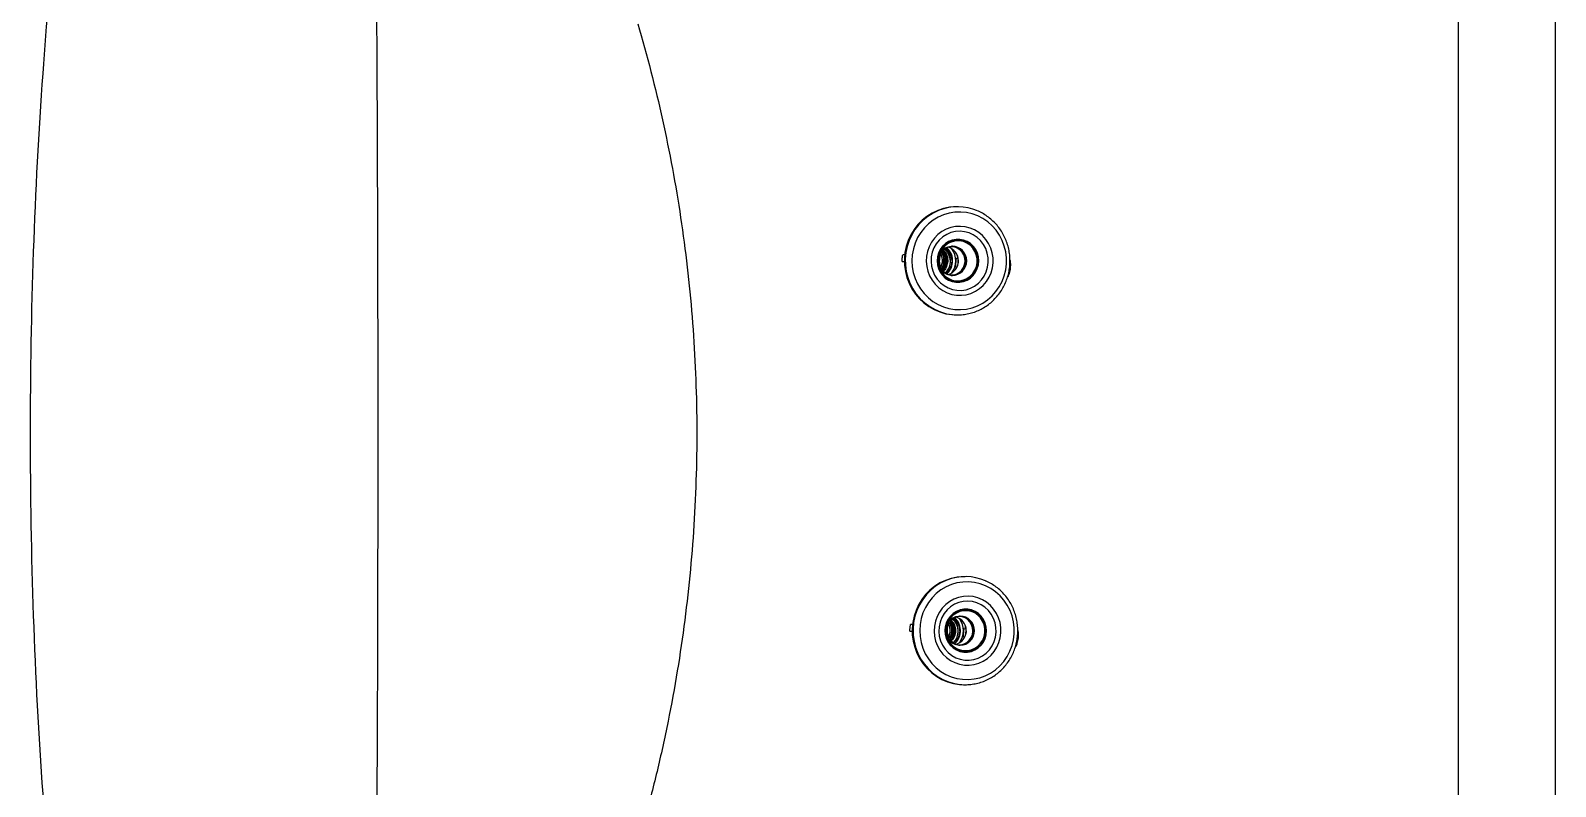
# Model space of a CAD drawing. Header units: inches. Extents: x -1 to 81, y -22 to 129.
# Drawn here: x 27.66 to 56.44, y 13.08 to 27.35 of the extents above; entities that cross this region are included whole.
import ezdxf

# ---------------------------------------------------------------- set-up
doc = ezdxf.new("R2010")
doc.units = ezdxf.units.IN
doc.header["$MEASUREMENT"] = 0
doc.layers.add('1', color=4, linetype='Continuous')

# ---------------------------------------------------------------- blocks, each defined once
blk = doc.blocks.new('2026 PACE')
at = {"color": 8, "linetype": 'Continuous', "lineweight": 25}
for p, q in [((45.342, 22.883), (45.369, 22.978)), ((45.55, 23.003), (45.549, 22.979)), ((46.651, 22.842), (46.655, 22.869)), ((45.489, 15.901), (45.516, 15.996)), ((45.697, 16.021), (45.696, 15.997)), ((46.798, 15.86), (46.802, 15.887))]:
    blk.add_line(p, q, dxfattribs=at)
at = {"color": 8, "linetype": 'Continuous', "lineweight": 25, "flags": 128}
for points in [[(45.305, 23.957), (45.296, 23.954), (45.192, 23.905), (45.094, 23.843), (45.003, 23.77), (44.921, 23.687), (44.85, 23.595), (44.789, 23.494), (44.739, 23.387), (44.702, 23.275), (44.678, 23.159), (44.668, 23.041), (44.67, 22.922), (44.686, 22.805), (44.715, 22.69), (44.756, 22.58), (44.81, 22.475), (44.875, 22.377), (44.951, 22.288), (45.036, 22.208), (45.129, 22.14), (45.23, 22.083), (45.336, 22.038), (45.447, 22.006), (45.56, 21.988)], [(45.452, 16.975), (45.443, 16.972), (45.339, 16.923), (45.241, 16.861), (45.15, 16.788), (45.069, 16.705), (44.997, 16.613), (44.936, 16.512), (44.887, 16.405), (44.85, 16.293), (44.826, 16.177), (44.815, 16.059), (44.817, 15.94), (44.833, 15.823), (44.862, 15.708), (44.903, 15.598), (44.957, 15.493), (45.022, 15.395), (45.098, 15.306), (45.183, 15.226), (45.276, 15.158), (45.377, 15.101), (45.483, 15.056), (45.594, 15.024), (45.707, 15.006)]]:
    blk.add_lwpolyline(points, dxfattribs=at)
at = {"color": 8, "linetype": 'Continuous', "lineweight": 25}
for centre, radius, start, end in [((45.226, 23.004), 0.336, 354.4775, 48.3066), ((45.551, 23.003), 0.276, 271.4004, 88.5995), ((45.227, 23.002), 0.334, 311.6377, 354.9478), ((45.373, 16.022), 0.336, 354.4775, 48.3066), ((45.698, 16.022), 0.276, 271.4004, 88.5995), ((45.374, 16.02), 0.334, 311.6377, 354.9478)]:
    blk.add_arc(centre, radius, start, end, dxfattribs=at)
for points in [[(45.369, 22.978), (45.369, 23.012), (45.369, 23.063), (45.348, 23.109), (45.342, 23.125)], [(45.516, 15.996), (45.516, 16.03), (45.516, 16.081), (45.496, 16.127), (45.489, 16.143)]]:
    blk.add_open_spline(points, degree=3, knots=[0, 0, 0, 0, 0.669513, 1, 1, 1, 1], dxfattribs=at)
at = {"layer": '1', "color": 3, "linetype": 'Continuous', "lineweight": 25}
for p, q in [((55.108, 12.845), (55.108, 28.078)), ((56.939, 12.828), (56.939, 27.989))]:
    blk.add_line(p, q, dxfattribs=at)
at = {"layer": '1', "color": 4, "linetype": 'Continuous', "lineweight": 25}
for p, q in [((45.654, 24.023), (45.638, 24.023)), ((44.657, 23.119), (44.62, 23.119)), ((45.557, 23.279), (45.549, 23.279)), ((44.608, 22.993), (44.651, 22.993)), ((44.608, 22.993), (44.651, 22.989)), ((45.532, 22.729), (45.557, 22.728)), ((45.544, 21.988), (45.638, 21.984)), ((45.56, 21.988), (45.654, 21.984)), ((45.638, 21.984), (45.654, 21.984)), ((45.801, 17.041), (45.785, 17.041)), ((44.804, 16.137), (44.767, 16.137)), ((45.705, 16.297), (45.696, 16.297)), ((44.756, 16.011), (44.798, 16.011)), ((44.756, 16.011), (44.798, 16.007)), ((45.679, 15.747), (45.705, 15.746)), ((45.691, 15.006), (45.785, 15.002)), ((45.707, 15.006), (45.801, 15.002)), ((45.785, 15.002), (45.801, 15.002))]:
    blk.add_line(p, q, dxfattribs=at)
at = {"layer": '1', "color": 4, "linetype": 'Continuous', "lineweight": 25, "flags": 128}
for points in [[(45.638, 24.023), (45.616, 24.023), (45.502, 24.014), (45.389, 23.99), (45.28, 23.954), (45.176, 23.905), (45.078, 23.843), (44.987, 23.77), (44.906, 23.687), (44.834, 23.595), (44.773, 23.494), (44.723, 23.387), (44.687, 23.275), (44.662, 23.159), (44.652, 23.041), (44.654, 22.922), (44.67, 22.805), (44.699, 22.69), (44.74, 22.58), (44.794, 22.475), (44.859, 22.377), (44.935, 22.288), (45.02, 22.208), (45.113, 22.14), (45.214, 22.083), (45.32, 22.038), (45.431, 22.006), (45.544, 21.988)], [(45.602, 22.086), (45.711, 22.082), (45.821, 22.092), (45.928, 22.116), (46.032, 22.154), (46.13, 22.204), (46.222, 22.266), (46.306, 22.34), (46.38, 22.424), (46.443, 22.516), (46.496, 22.616), (46.536, 22.722), (46.563, 22.832), (46.576, 22.945), (46.577, 23.058), (46.563, 23.171), (46.537, 23.281), (46.497, 23.387), (46.446, 23.487), (46.382, 23.58), (46.309, 23.664), (46.225, 23.738), (46.134, 23.801), (46.036, 23.852), (45.932, 23.89), (45.825, 23.914), (45.716, 23.925), (45.606, 23.922), (45.497, 23.905), (45.392, 23.874), (45.29, 23.83), (45.195, 23.773), (45.107, 23.705), (45.028, 23.626), (44.959, 23.538), (44.901, 23.442), (44.855, 23.339), (44.821, 23.231), (44.801, 23.119), (44.794, 23.006), (44.8, 22.892), (44.82, 22.781), (44.853, 22.672), (44.899, 22.569), (44.957, 22.473), (45.025, 22.384), (45.104, 22.305), (45.191, 22.236), (45.286, 22.179), (45.388, 22.135), (45.493, 22.103), (45.602, 22.086)], [(45.636, 22.355), (45.728, 22.353), (45.819, 22.364), (45.908, 22.39), (45.992, 22.428), (46.07, 22.479), (46.14, 22.541), (46.2, 22.613), (46.25, 22.693), (46.288, 22.78), (46.313, 22.871), (46.325, 22.966), (46.324, 23.061), (46.309, 23.155), (46.281, 23.245), (46.241, 23.331), (46.189, 23.409), (46.126, 23.479), (46.055, 23.539), (45.976, 23.588), (45.89, 23.623), (45.801, 23.646), (45.709, 23.655), (45.617, 23.65), (45.527, 23.632), (45.44, 23.6), (45.359, 23.555), (45.285, 23.498), (45.22, 23.431), (45.164, 23.355), (45.12, 23.271), (45.089, 23.182), (45.07, 23.089), (45.065, 22.994), (45.073, 22.899), (45.094, 22.806), (45.128, 22.718), (45.175, 22.636), (45.232, 22.561), (45.299, 22.496), (45.375, 22.442), (45.457, 22.4), (45.545, 22.371), (45.636, 22.355)], [(45.643, 22.447), (45.73, 22.446), (45.816, 22.459), (45.899, 22.487), (45.977, 22.527), (46.047, 22.58), (46.108, 22.644), (46.159, 22.717), (46.197, 22.798), (46.222, 22.884), (46.234, 22.973), (46.232, 23.063), (46.216, 23.151), (46.186, 23.236), (46.144, 23.314), (46.089, 23.385), (46.025, 23.445), (45.952, 23.494), (45.873, 23.531), (45.789, 23.554), (45.702, 23.562), (45.615, 23.556), (45.531, 23.536), (45.45, 23.502), (45.376, 23.455), (45.31, 23.396), (45.254, 23.327), (45.209, 23.25), (45.177, 23.167), (45.159, 23.079), (45.154, 22.989), (45.163, 22.9), (45.186, 22.813), (45.222, 22.731), (45.271, 22.656), (45.33, 22.591), (45.399, 22.536), (45.475, 22.493), (45.558, 22.463), (45.643, 22.447)], [(45.624, 22.598), (45.697, 22.598), (45.769, 22.612), (45.836, 22.639), (45.898, 22.678), (45.952, 22.729), (45.996, 22.788), (46.028, 22.856), (46.049, 22.928), (46.055, 23.003), (46.049, 23.077), (46.029, 23.15), (45.997, 23.217), (45.953, 23.277), (45.9, 23.328), (45.838, 23.367), (45.77, 23.395), (45.699, 23.409), (45.626, 23.409), (45.555, 23.395), (45.487, 23.368), (45.425, 23.329), (45.371, 23.278), (45.327, 23.219), (45.295, 23.151), (45.275, 23.079), (45.268, 23.004), (45.274, 22.93), (45.294, 22.857), (45.326, 22.79), (45.37, 22.73), (45.424, 22.679), (45.485, 22.64), (45.553, 22.612), (45.624, 22.598)], [(45.625, 22.61), (45.698, 22.61), (45.77, 22.624), (45.837, 22.652), (45.898, 22.693), (45.951, 22.745), (45.993, 22.806), (46.023, 22.874), (46.041, 22.947), (46.044, 23.022), (46.034, 23.097), (46.01, 23.168), (45.973, 23.233), (45.926, 23.29), (45.868, 23.336), (45.804, 23.371), (45.734, 23.392), (45.662, 23.399), (45.589, 23.392), (45.519, 23.371), (45.455, 23.336), (45.397, 23.29), (45.35, 23.233), (45.313, 23.168), (45.29, 23.097), (45.279, 23.022), (45.283, 22.947), (45.3, 22.874), (45.33, 22.806), (45.372, 22.744), (45.425, 22.692), (45.486, 22.652), (45.554, 22.624), (45.625, 22.61)], [(45.624, 22.627), (45.696, 22.627), (45.766, 22.642), (45.833, 22.671), (45.892, 22.712), (45.943, 22.765), (45.982, 22.826), (46.01, 22.895), (46.023, 22.968), (46.023, 23.042), (46.009, 23.115), (45.981, 23.183), (45.941, 23.244), (45.89, 23.297), (45.83, 23.338), (45.764, 23.366), (45.694, 23.38), (45.622, 23.38), (45.552, 23.365), (45.485, 23.336), (45.426, 23.295), (45.375, 23.242), (45.336, 23.181), (45.308, 23.112), (45.295, 23.039), (45.295, 22.965), (45.309, 22.892), (45.337, 22.824), (45.377, 22.763), (45.428, 22.71), (45.488, 22.669), (45.554, 22.641), (45.624, 22.627)], [(45.513, 22.737), (45.573, 22.738), (45.631, 22.754), (45.684, 22.783), (45.73, 22.824), (45.765, 22.875), (45.787, 22.932), (45.796, 22.994), (45.792, 23.056), (45.773, 23.115), (45.742, 23.168), (45.7, 23.212), (45.649, 23.245), (45.592, 23.265), (45.532, 23.271), (45.472, 23.263), (45.416, 23.24), (45.367, 23.205), (45.326, 23.159), (45.297, 23.104), (45.281, 23.044), (45.279, 22.982), (45.291, 22.921), (45.316, 22.865), (45.353, 22.816), (45.4, 22.777), (45.454, 22.75), (45.513, 22.737)], [(45.785, 17.041), (45.764, 17.041), (45.649, 17.032), (45.537, 17.008), (45.427, 16.972), (45.323, 16.923), (45.225, 16.861), (45.134, 16.788), (45.053, 16.705), (44.981, 16.613), (44.92, 16.512), (44.871, 16.405), (44.834, 16.293), (44.81, 16.177), (44.799, 16.059), (44.801, 15.94), (44.817, 15.823), (44.846, 15.708), (44.887, 15.598), (44.941, 15.493), (45.006, 15.395), (45.082, 15.306), (45.167, 15.226), (45.261, 15.158), (45.361, 15.101), (45.467, 15.056), (45.578, 15.024), (45.691, 15.006)], [(45.749, 15.104), (45.859, 15.1), (45.968, 15.11), (46.075, 15.134), (46.179, 15.172), (46.277, 15.222), (46.369, 15.284), (46.453, 15.358), (46.527, 15.442), (46.591, 15.534), (46.643, 15.634), (46.683, 15.74), (46.71, 15.85), (46.724, 15.963), (46.724, 16.076), (46.711, 16.189), (46.684, 16.299), (46.645, 16.405), (46.593, 16.505), (46.53, 16.598), (46.456, 16.682), (46.373, 16.756), (46.281, 16.819), (46.183, 16.87), (46.079, 16.908), (45.972, 16.932), (45.863, 16.943), (45.753, 16.94), (45.644, 16.923), (45.539, 16.892), (45.437, 16.848), (45.342, 16.791), (45.254, 16.723), (45.175, 16.644), (45.106, 16.556), (45.048, 16.46), (45.002, 16.357), (44.969, 16.249), (44.948, 16.137), (44.941, 16.024), (44.948, 15.91), (44.968, 15.799), (45.001, 15.691), (45.046, 15.587), (45.104, 15.491), (45.172, 15.402), (45.251, 15.323), (45.339, 15.254), (45.434, 15.197), (45.535, 15.153), (45.64, 15.121), (45.749, 15.104)], [(45.783, 15.373), (45.875, 15.371), (45.966, 15.382), (46.055, 15.408), (46.139, 15.446), (46.217, 15.497), (46.287, 15.559), (46.347, 15.631), (46.397, 15.711), (46.435, 15.798), (46.46, 15.889), (46.472, 15.984), (46.471, 16.079), (46.456, 16.173), (46.428, 16.263), (46.388, 16.349), (46.336, 16.427), (46.274, 16.497), (46.202, 16.557), (46.123, 16.606), (46.037, 16.641), (45.948, 16.664), (45.856, 16.673), (45.764, 16.668), (45.674, 16.65), (45.587, 16.618), (45.506, 16.573), (45.432, 16.516), (45.367, 16.449), (45.312, 16.373), (45.268, 16.289), (45.236, 16.2), (45.217, 16.107), (45.212, 16.012), (45.22, 15.917), (45.241, 15.825), (45.276, 15.736), (45.322, 15.654), (45.379, 15.579), (45.446, 15.514), (45.522, 15.46), (45.605, 15.418), (45.692, 15.389), (45.783, 15.373)], [(45.79, 15.465), (45.877, 15.464), (45.963, 15.477), (46.046, 15.505), (46.124, 15.545), (46.194, 15.598), (46.255, 15.662), (46.306, 15.735), (46.344, 15.816), (46.37, 15.902), (46.381, 15.991), (46.379, 16.081), (46.363, 16.169), (46.333, 16.254), (46.291, 16.332), (46.237, 16.403), (46.172, 16.463), (46.1, 16.512), (46.02, 16.549), (45.936, 16.572), (45.849, 16.58), (45.762, 16.574), (45.678, 16.554), (45.597, 16.52), (45.523, 16.473), (45.457, 16.414), (45.401, 16.345), (45.357, 16.268), (45.325, 16.185), (45.306, 16.097), (45.301, 16.007), (45.31, 15.918), (45.333, 15.831), (45.37, 15.749), (45.418, 15.674), (45.477, 15.609), (45.546, 15.554), (45.623, 15.511), (45.705, 15.481), (45.79, 15.465)], [(45.772, 15.616), (45.844, 15.616), (45.916, 15.63), (45.984, 15.657), (46.045, 15.696), (46.099, 15.747), (46.143, 15.806), (46.176, 15.874), (46.196, 15.946), (46.203, 16.021), (46.196, 16.095), (46.176, 16.168), (46.144, 16.235), (46.1, 16.295), (46.047, 16.346), (45.985, 16.385), (45.918, 16.413), (45.846, 16.427), (45.773, 16.427), (45.702, 16.413), (45.634, 16.386), (45.572, 16.347), (45.519, 16.296), (45.475, 16.237), (45.442, 16.169), (45.422, 16.097), (45.415, 16.022), (45.422, 15.948), (45.441, 15.875), (45.474, 15.808), (45.517, 15.748), (45.571, 15.697), (45.632, 15.658), (45.7, 15.63), (45.772, 15.616)], [(45.773, 15.628), (45.845, 15.628), (45.917, 15.642), (45.984, 15.67), (46.046, 15.711), (46.098, 15.763), (46.14, 15.824), (46.171, 15.892), (46.188, 15.965), (46.191, 16.04), (46.181, 16.115), (46.157, 16.186), (46.121, 16.251), (46.073, 16.308), (46.016, 16.354), (45.951, 16.389), (45.881, 16.41), (45.809, 16.417), (45.736, 16.41), (45.666, 16.389), (45.602, 16.354), (45.545, 16.308), (45.497, 16.251), (45.461, 16.186), (45.437, 16.115), (45.427, 16.04), (45.43, 15.965), (45.447, 15.892), (45.477, 15.824), (45.52, 15.762), (45.572, 15.71), (45.634, 15.67), (45.701, 15.642), (45.773, 15.628)], [(45.66, 15.755), (45.72, 15.756), (45.778, 15.772), (45.832, 15.801), (45.877, 15.842), (45.912, 15.893), (45.934, 15.95), (45.944, 16.012), (45.939, 16.074), (45.92, 16.133), (45.889, 16.186), (45.847, 16.23), (45.796, 16.263), (45.739, 16.283), (45.679, 16.289), (45.619, 16.281), (45.563, 16.258), (45.514, 16.223), (45.474, 16.177), (45.445, 16.122), (45.429, 16.062), (45.426, 16), (45.438, 15.939), (45.463, 15.883), (45.5, 15.834), (45.547, 15.795), (45.601, 15.768), (45.66, 15.755)], [(45.772, 15.645), (45.843, 15.645), (45.914, 15.66), (45.98, 15.689), (46.039, 15.73), (46.09, 15.783), (46.13, 15.844), (46.157, 15.913), (46.171, 15.986), (46.17, 16.06), (46.156, 16.133), (46.128, 16.201), (46.088, 16.262), (46.037, 16.315), (45.978, 16.356), (45.911, 16.384), (45.841, 16.398), (45.769, 16.398), (45.699, 16.383), (45.633, 16.354), (45.573, 16.313), (45.523, 16.26), (45.483, 16.199), (45.456, 16.13), (45.442, 16.057), (45.442, 15.983), (45.456, 15.911), (45.484, 15.842), (45.524, 15.781), (45.575, 15.728), (45.635, 15.687), (45.701, 15.659), (45.772, 15.645)]]:
    blk.add_lwpolyline(points, dxfattribs=at)
at = {"layer": '1', "color": 4, "linetype": 'Continuous', "lineweight": 25}
for centre, radius, start, end in [((45.654, 23.066), 0.958, 66.6098, 111.368), ((45.221, 23.005), 0.329, 359.7767, 48.4663), ((45.406, 23.003), 0.267, 283.9765, 76.0234), ((45.531, 23.003), 0.276, 273.4974, 88.5689), ((45.237, 23.003), 0.383, 323.4612, 36.5388), ((45.365, 23.003), 0.304, 340.1167, 20.1546), ((45.221, 23.002), 0.329, 312.6623, 355.9895), ((45.801, 16.084), 0.958, 66.6098, 111.368), ((45.368, 16.023), 0.329, 359.7767, 48.4663), ((45.553, 16.022), 0.267, 283.9765, 76.0234), ((45.678, 16.021), 0.276, 273.4974, 88.5689), ((45.384, 16.022), 0.383, 323.4612, 36.5388), ((45.512, 16.022), 0.304, 340.1167, 20.1546), ((45.369, 16.02), 0.329, 312.6623, 355.9895)]:
    blk.add_arc(centre, radius, start, end, dxfattribs=at)
at = {"layer": '1', "color": 3, "linetype": 'Continuous', "lineweight": 25}
for points, knots in [([(28.59, 10.643), (28.516, 11.393), (28.36, 13.244), (28.2, 16.291), (28.14, 19.741), (28.2, 23.191), (28.369, 26.411), (28.545, 28.42), (28.64, 29.325)], [0.1614862, 0.1614862, 0.1614862, 0.1614862, 0.25, 0.375, 0.5, 0.625, 0.75, 0.8576873, 0.8576873, 0.8576873, 0.8576873]), ([(34.69, 27.726), (34.693, 27.266), (34.701, 25.716), (34.711, 23.054), (34.714, 19.741), (34.711, 16.428), (34.702, 13.953), (34.695, 12.587), (34.694, 12.31)], [0.2181728, 0.2181728, 0.2181728, 0.2181728, 0.271271, 0.396271, 0.521271, 0.646271, 0.771271, 0.8030983, 0.8030983, 0.8030983, 0.8030983]), ([(39.62, 27.48), (39.796, 26.881), (40.107, 25.671), (40.45, 23.824), (40.63, 22.261), (40.71, 20.999), (40.737, 20.049), (40.731, 19.094), (40.679, 17.816), (40.529, 16.217), (40.267, 14.625), (40.023, 13.521), (39.87, 12.902), (39.788, 12.596), (39.747, 12.448)], [0.0013772, 0.0013772, 0.0013772, 0.0013772, 0.1262949, 0.2512949, 0.3762949, 0.4387949, 0.5012949, 0.5637949, 0.6262949, 0.7512949, 0.8762949, 0.9387949, 0.9700449, 0.9999178, 0.9999178, 0.9999178, 0.9999178])]:
    blk.add_open_spline(points, degree=3, knots=knots, dxfattribs=at)
at = {"layer": '1', "color": 4, "linetype": 'Continuous', "lineweight": 25}
for points, knots in [([(45.559, 21.988), (45.58, 21.987), (45.637, 21.982), (45.731, 21.985), (45.839, 22), (45.946, 22.027), (46.049, 22.066), (46.147, 22.117), (46.239, 22.178), (46.323, 22.249), (46.4, 22.33), (46.468, 22.419), (46.526, 22.515), (46.573, 22.617), (46.609, 22.723), (46.633, 22.834), (46.645, 22.946), (46.645, 23.059), (46.633, 23.171), (46.609, 23.281), (46.573, 23.388), (46.526, 23.491), (46.469, 23.587), (46.401, 23.676), (46.324, 23.757), (46.239, 23.829), (46.147, 23.889), (46.079, 23.927), (46.04, 23.942), (46.037, 23.943)], [0, 0, 0, 0, 0.021974, 0.060787, 0.099608, 0.138428, 0.177254, 0.216091, 0.254945, 0.293819, 0.332716, 0.371638, 0.410584, 0.449554, 0.488545, 0.527554, 0.566578, 0.605614, 0.644657, 0.683702, 0.722744, 0.761778, 0.8008, 0.839806, 0.878793, 0.917756, 0.956694, 0.995607, 1, 1, 1, 1]), ([(45.536, 22.729), (45.532, 22.729), (45.513, 22.732), (45.481, 22.74), (45.441, 22.761), (45.405, 22.789), (45.373, 22.825), (45.346, 22.868), (45.327, 22.919), (45.317, 22.971), (45.316, 23.025), (45.324, 23.078), (45.341, 23.127), (45.365, 23.171), (45.395, 23.209), (45.43, 23.239), (45.47, 23.262), (45.51, 23.276), (45.536, 23.277), (45.549, 23.278)], [0, 0, 0, 0, 0.019709, 0.095652, 0.164582, 0.227563, 0.285919, 0.345977, 0.402537, 0.456955, 0.510416, 0.563959, 0.618263, 0.674252, 0.732906, 0.795267, 0.862454, 0.935585, 1, 1, 1, 1]), ([(45.355, 23.149), (45.361, 23.139), (45.377, 23.112), (45.391, 23.061), (45.397, 23.001), (45.388, 22.942), (45.373, 22.894), (45.357, 22.87), (45.352, 22.862)], [0, 0, 0, 0, 0.12026, 0.317216, 0.514181, 0.711094, 0.908085, 1, 1, 1, 1]), ([(45.354, 23.148), (45.358, 23.142), (45.372, 23.119), (45.386, 23.075), (45.395, 23.018), (45.39, 22.959), (45.377, 22.906), (45.359, 22.876), (45.352, 22.862)], [0, 0, 0, 0, 0.073384, 0.266485, 0.459536, 0.652632, 0.84569, 1, 1, 1, 1]), ([(45.365, 23.169), (45.372, 23.159), (45.39, 23.134), (45.408, 23.087), (45.419, 23.03), (45.417, 22.971), (45.404, 22.914), (45.385, 22.871), (45.368, 22.849), (45.363, 22.843)], [0, 0, 0, 0, 0.102096, 0.268042, 0.433946, 0.599889, 0.765799, 0.931735, 1, 1, 1, 1]), ([(45.367, 23.171), (45.377, 23.155), (45.398, 23.122), (45.415, 23.065), (45.421, 23.005), (45.414, 22.945), (45.396, 22.889), (45.375, 22.857), (45.365, 22.841)], [0, 0, 0, 0, 0.164643, 0.333715, 0.502851, 0.671954, 0.841054, 1, 1, 1, 1]), ([(45.377, 23.184), (45.384, 23.178), (45.413, 23.15), (45.44, 23.079), (45.448, 22.983), (45.427, 22.891), (45.39, 22.846), (45.374, 22.825)], [0, 0, 0, 0, 0.069631, 0.313938, 0.558426, 0.802861, 1, 1, 1, 1]), ([(45.375, 22.825), (45.376, 22.826), (45.402, 22.848), (45.431, 22.915), (45.448, 23.013), (45.431, 23.111), (45.394, 23.161), (45.377, 23.184)], [0, 0, 0, 0, 0.012221, 0.266709, 0.521216, 0.775737, 1, 1, 1, 1]), ([(45.387, 22.811), (45.407, 22.836), (45.448, 22.886), (45.472, 22.986), (45.461, 23.085), (45.429, 23.162), (45.395, 23.191), (45.385, 23.2)], [0, 0, 0, 0, 0.219621, 0.449144, 0.678684, 0.908234, 1, 1, 1, 1]), ([(45.388, 23.198), (45.398, 23.19), (45.43, 23.161), (45.461, 23.089), (45.475, 22.992), (45.45, 22.898), (45.418, 22.834), (45.39, 22.813), (45.387, 22.811)], [0, 0, 0, 0, 0.087056, 0.309329, 0.531127, 0.753354, 0.975222, 1, 1, 1, 1]), ([(45.522, 22.973), (45.52, 22.997), (45.518, 23.044), (45.495, 23.112), (45.459, 23.171), (45.429, 23.207), (45.41, 23.22), (45.41, 23.22)], [0, 0, 0, 0, 0.254966, 0.505341, 0.753182, 0.99634, 1, 1, 1, 1]), ([(45.522, 22.973), (45.52, 23.015), (45.518, 23.099), (45.476, 23.193), (45.434, 23.226), (45.425, 23.233)], [0, 0, 0, 0, 0.43905, 0.8781, 1, 1, 1, 1]), ([(45.624, 22.968), (45.625, 22.979), (45.627, 23.001), (45.631, 23.03), (45.635, 23.047), (45.64, 23.054), (45.644, 23.056), (45.649, 23.054), (45.655, 23.047), (45.663, 23.03), (45.669, 23.001), (45.668, 22.979), (45.668, 22.968)], [0, 0, 0, 0, 0.120231, 0.241118, 0.36884, 0.434987, 0.499964, 0.565393, 0.631075, 0.758894, 0.879819, 1, 1, 1, 1]), ([(46.655, 22.867), (46.656, 22.883), (46.659, 22.919), (46.658, 22.965), (46.652, 23.002), (46.647, 23.022), (46.643, 23.029), (46.643, 23.029)], [0, 0, 0, 0, 0.258279, 0.569912, 0.766029, 0.990334, 1, 1, 1, 1]), ([(45.424, 22.776), (45.447, 22.8), (45.499, 22.855), (45.513, 22.93), (45.522, 22.973)], [0, 0, 0, 0, 0.43547, 1, 1, 1, 1]), ([(45.628, 22.883), (45.627, 22.883), (45.624, 22.884), (45.621, 22.891), (45.62, 22.907), (45.621, 22.935), (45.623, 22.957), (45.624, 22.968)], [0, 0, 0, 0, 0.111787, 0.246022, 0.507249, 0.754384, 1, 1, 1, 1]), ([(46.597, 22.696), (46.603, 22.702), (46.617, 22.716), (46.635, 22.758), (46.647, 22.811), (46.653, 22.848), (46.655, 22.866), (46.655, 22.867)], [0, 0, 0, 0, 0.189023, 0.513142, 0.760801, 0.992507, 1, 1, 1, 1]), ([(45.706, 15.006), (45.727, 15.005), (45.784, 15), (45.878, 15.003), (45.987, 15.018), (46.093, 15.045), (46.196, 15.084), (46.294, 15.135), (46.386, 15.196), (46.471, 15.267), (46.547, 15.348), (46.615, 15.437), (46.673, 15.533), (46.72, 15.635), (46.756, 15.741), (46.78, 15.852), (46.792, 15.964), (46.792, 16.077), (46.78, 16.189), (46.756, 16.3), (46.721, 16.406), (46.674, 16.509), (46.616, 16.605), (46.548, 16.694), (46.472, 16.775), (46.387, 16.847), (46.294, 16.907), (46.226, 16.945), (46.188, 16.96), (46.184, 16.961)], [0, 0, 0, 0, 0.021974, 0.060787, 0.099608, 0.138428, 0.177254, 0.216091, 0.254945, 0.293819, 0.332716, 0.371638, 0.410584, 0.449554, 0.488545, 0.527554, 0.566578, 0.605614, 0.644657, 0.683702, 0.722744, 0.761778, 0.8008, 0.839806, 0.878793, 0.917756, 0.956694, 0.995607, 1, 1, 1, 1]), ([(45.683, 15.747), (45.679, 15.747), (45.66, 15.75), (45.628, 15.758), (45.588, 15.779), (45.552, 15.807), (45.52, 15.843), (45.493, 15.887), (45.474, 15.937), (45.464, 15.989), (45.463, 16.043), (45.472, 16.096), (45.488, 16.145), (45.512, 16.189), (45.542, 16.227), (45.577, 16.257), (45.617, 16.28), (45.657, 16.294), (45.683, 16.295), (45.696, 16.296)], [0, 0, 0, 0, 0.019709, 0.095652, 0.164582, 0.227563, 0.285919, 0.345977, 0.402537, 0.456955, 0.510416, 0.563959, 0.618263, 0.674252, 0.732906, 0.795267, 0.862454, 0.935585, 1, 1, 1, 1]), ([(45.502, 16.167), (45.508, 16.157), (45.524, 16.13), (45.538, 16.079), (45.544, 16.019), (45.535, 15.96), (45.521, 15.912), (45.505, 15.888), (45.499, 15.88)], [0, 0, 0, 0, 0.12026, 0.317216, 0.514181, 0.711094, 0.908085, 1, 1, 1, 1]), ([(45.501, 16.166), (45.505, 16.16), (45.519, 16.138), (45.533, 16.093), (45.542, 16.036), (45.537, 15.977), (45.524, 15.924), (45.507, 15.894), (45.499, 15.88)], [0, 0, 0, 0, 0.073384, 0.266485, 0.459536, 0.652632, 0.84569, 1, 1, 1, 1]), ([(45.512, 16.187), (45.519, 16.177), (45.537, 16.152), (45.555, 16.105), (45.566, 16.048), (45.564, 15.989), (45.551, 15.933), (45.532, 15.889), (45.516, 15.867), (45.511, 15.861)], [0, 0, 0, 0, 0.102096, 0.268042, 0.433946, 0.599889, 0.765799, 0.931735, 1, 1, 1, 1]), ([(45.514, 16.189), (45.524, 16.173), (45.545, 16.14), (45.562, 16.083), (45.568, 16.023), (45.561, 15.964), (45.543, 15.907), (45.522, 15.875), (45.512, 15.859)], [0, 0, 0, 0, 0.164643, 0.333715, 0.502851, 0.671954, 0.841054, 1, 1, 1, 1]), ([(45.524, 16.202), (45.531, 16.196), (45.56, 16.168), (45.587, 16.097), (45.595, 16.001), (45.574, 15.909), (45.538, 15.864), (45.521, 15.843)], [0, 0, 0, 0, 0.069631, 0.313938, 0.558426, 0.802861, 1, 1, 1, 1]), ([(45.522, 15.843), (45.523, 15.844), (45.55, 15.866), (45.578, 15.933), (45.595, 16.031), (45.578, 16.129), (45.542, 16.179), (45.525, 16.202)], [0, 0, 0, 0, 0.012221, 0.266709, 0.521216, 0.775737, 1, 1, 1, 1]), ([(45.534, 15.829), (45.554, 15.854), (45.595, 15.905), (45.619, 16.004), (45.609, 16.103), (45.577, 16.18), (45.542, 16.209), (45.532, 16.218)], [0, 0, 0, 0, 0.219621, 0.449144, 0.678684, 0.908234, 1, 1, 1, 1]), ([(45.536, 16.216), (45.545, 16.208), (45.578, 16.179), (45.608, 16.107), (45.622, 16.01), (45.598, 15.916), (45.566, 15.852), (45.537, 15.831), (45.534, 15.829)], [0, 0, 0, 0, 0.087056, 0.309329, 0.531127, 0.753354, 0.975222, 1, 1, 1, 1]), ([(45.669, 15.991), (45.668, 16.015), (45.665, 16.062), (45.642, 16.13), (45.606, 16.189), (45.577, 16.225), (45.558, 16.238), (45.557, 16.238)], [0, 0, 0, 0, 0.254966, 0.505341, 0.753182, 0.99634, 1, 1, 1, 1]), ([(45.669, 15.991), (45.668, 16.033), (45.665, 16.117), (45.623, 16.211), (45.581, 16.244), (45.572, 16.251)], [0, 0, 0, 0, 0.43905, 0.8781, 1, 1, 1, 1]), ([(45.571, 15.794), (45.594, 15.818), (45.646, 15.873), (45.661, 15.948), (45.669, 15.991)], [0, 0, 0, 0, 0.43547, 1, 1, 1, 1]), ([(45.775, 15.901), (45.774, 15.901), (45.771, 15.902), (45.768, 15.909), (45.767, 15.925), (45.768, 15.953), (45.77, 15.975), (45.771, 15.986)], [0, 0, 0, 0, 0.111787, 0.246022, 0.507249, 0.754384, 1, 1, 1, 1]), ([(45.771, 15.986), (45.772, 15.997), (45.774, 16.019), (45.778, 16.048), (45.782, 16.065), (45.787, 16.072), (45.791, 16.074), (45.796, 16.072), (45.803, 16.065), (45.81, 16.048), (45.816, 16.019), (45.816, 15.997), (45.815, 15.986)], [0, 0, 0, 0, 0.120231, 0.241118, 0.36884, 0.434987, 0.499964, 0.565393, 0.631075, 0.758894, 0.879819, 1, 1, 1, 1]), ([(46.744, 15.714), (46.75, 15.72), (46.765, 15.734), (46.782, 15.776), (46.794, 15.829), (46.801, 15.866), (46.802, 15.884), (46.802, 15.885)], [0, 0, 0, 0, 0.189023, 0.513142, 0.760801, 0.992507, 1, 1, 1, 1]), ([(46.802, 15.885), (46.803, 15.901), (46.806, 15.937), (46.805, 15.983), (46.799, 16.02), (46.794, 16.04), (46.79, 16.047), (46.79, 16.047)], [0, 0, 0, 0, 0.258279, 0.569912, 0.766029, 0.990334, 1, 1, 1, 1])]:
    blk.add_open_spline(points, degree=3, knots=knots, dxfattribs=at)
for points in [[(44.608, 22.993), (44.609, 23.014), (44.611, 23.057), (44.617, 23.098), (44.62, 23.119)], [(44.756, 16.011), (44.757, 16.032), (44.758, 16.075), (44.764, 16.116), (44.767, 16.137)]]:
    blk.add_open_spline(points, degree=3, dxfattribs=at)

msp = doc.modelspace()

# ---------------------------------------------------------------- block references
msp.add_blockref('2026 PACE', (-0.5, 0))

doc.saveas('drawing.dxf')
